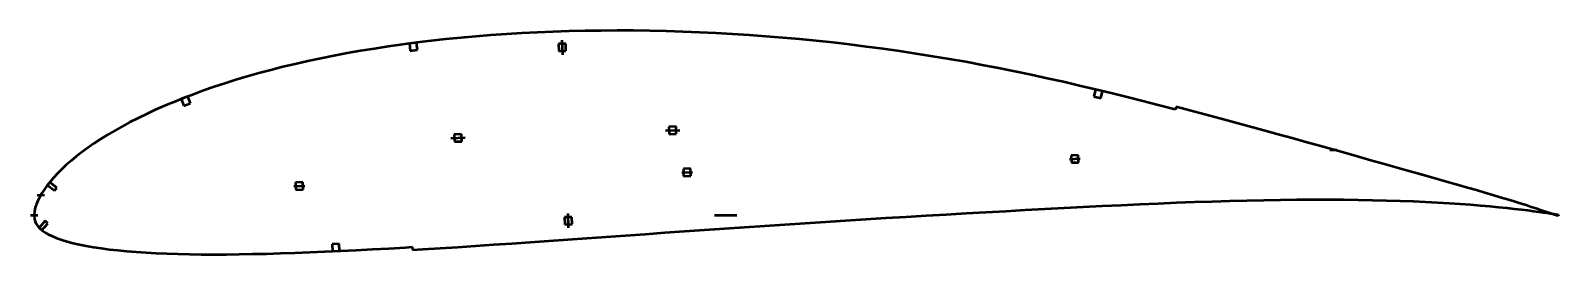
# Model space of a CAD drawing. Header units: metres. Extents: x -296 to 550, y -22 to 102.
import ezdxf

# ---------------------------------------------------------------- set-up
doc = ezdxf.new("R2010")
doc.units = ezdxf.units.M
for name, color, linetype, lineweight in [('FoilLayer', 1, 'Continuous', 50), ('StringerLayer', 1, 'Continuous', 50), ('SubLayer', 1, 'Continuous', 50)]:
    doc.layers.add(name, color=color, linetype=linetype, lineweight=lineweight)

msp = doc.modelspace()

# ---------------------------------------------------------------- linework, layer by layer
at = {"layer": 'FoilLayer'}
for p, q in [((-6.71, 101.68), (-15.42, 101.32)), ((2.09, 101.96), (-6.71, 101.68)), ((10.94, 102.15), (2.09, 101.96)), ((19.87, 102.28), (10.94, 102.15)), ((28.84, 102.34), (19.87, 102.28)), ((37.85, 102.3), (28.84, 102.34)), ((46.91, 102.19), (37.85, 102.3)), ((56, 101.98), (46.91, 102.19)), ((65.14, 101.7), (56, 101.98)), ((74.32, 101.35), (65.14, 101.7)), ((-98.12, 93.48), (-105.84, 92.31)), ((-90.27, 94.59), (-98.12, 93.48)), ((-82.32, 95.64), (-90.27, 94.59)), ((-74.28, 96.62), (-82.32, 95.64)), ((-66.13, 97.53), (-74.28, 96.62)), ((-57.91, 98.35), (-66.13, 97.53)), ((-49.59, 99.09), (-57.91, 98.35)), ((-41.17, 99.75), (-49.59, 99.09)), ((-32.65, 100.35), (-41.17, 99.75)), ((-24.07, 100.88), (-32.65, 100.35)), ((-15.42, 101.32), (-24.07, 100.88)), ((83.53, 100.92), (74.32, 101.35)), ((92.75, 100.4), (83.53, 100.92)), ((101.98, 99.8), (92.75, 100.4)), ((111.24, 99.12), (101.98, 99.8)), ((120.52, 98.36), (111.24, 99.12)), ((129.8, 97.53), (120.52, 98.36)), ((139.08, 96.62), (129.8, 97.53)), ((148.35, 95.64), (139.08, 96.62)), ((157.61, 94.57), (148.35, 95.64)), ((166.87, 93.42), (157.61, 94.57)), ((176.1, 92.19), (166.87, 93.42)), ((-142.68, 85.36), (-149.66, 83.79)), ((-135.55, 86.88), (-142.68, 85.36)), ((-128.3, 88.34), (-135.55, 86.88)), ((-120.93, 89.73), (-128.3, 88.34)), ((-113.44, 91.06), (-120.93, 89.73)), ((-105.84, 92.31), (-113.44, 91.06)), ((185.33, 90.89), (176.1, 92.19)), ((194.55, 89.52), (185.33, 90.89)), ((203.72, 88.06), (194.55, 89.52)), ((212.88, 86.53), (203.72, 88.06)), ((221.99, 84.93), (212.88, 86.53)), ((231.1, 83.24), (221.99, 84.93)), ((-176.2, 76.86), (-182.48, 75)), ((-169.76, 78.69), (-176.2, 76.86)), ((-163.2, 80.46), (-169.76, 78.69)), ((-156.49, 82.16), (-163.2, 80.46)), ((-149.66, 83.79), (-156.49, 82.16)), ((240.16, 81.49), (231.1, 83.24)), ((249.2, 79.69), (240.16, 81.49)), ((258.18, 77.82), (249.2, 79.69)), ((267.12, 75.87), (258.18, 77.82)), ((-200.42, 69.08), (-206.09, 67.01)), ((-194.59, 71.1), (-200.42, 69.08)), ((-188.62, 73.08), (-194.59, 71.1)), ((-182.48, 75), (-188.62, 73.08)), ((276.03, 73.85), (267.12, 75.87)), ((284.92, 71.79), (276.03, 73.85)), ((293.78, 69.68), (284.92, 71.79)), ((302.6, 67.57), (293.78, 69.68)), ((-222.17, 60.57), (-227.19, 58.36)), ((-216.98, 62.75), (-222.17, 60.57)), ((-211.62, 64.9), (-216.98, 62.75)), ((-206.09, 67.01), (-211.62, 64.9)), ((311.36, 65.43), (302.6, 67.57)), ((320.04, 63.26), (311.36, 65.43)), ((328.65, 61.07), (320.04, 63.26)), ((337.19, 58.86), (328.65, 61.07)), ((338.55, 60.11), (338.16, 58.61)), ((346.06, 58.14), (338.55, 60.11)), ((-241.26, 51.52), (-245.61, 49.2)), ((-236.73, 53.83), (-241.26, 51.52)), ((-232.04, 56.11), (-236.73, 53.83)), ((-227.19, 58.36), (-232.04, 56.11)), ((338.16, 58.61), (337.19, 58.86)), ((354.45, 55.91), (346.06, 58.14)), ((362.75, 53.69), (354.45, 55.91)), ((370.96, 51.44), (362.75, 53.69)), ((379.08, 49.22), (370.96, 51.44)), ((-253.76, 44.52), (-257.56, 42.16)), ((-249.79, 46.86), (-253.76, 44.52)), ((-245.61, 49.2), (-249.79, 46.86)), ((387.1, 47.01), (379.08, 49.22)), ((395, 44.84), (387.1, 47.01)), ((402.77, 42.69), (395, 44.84)), ((410.41, 40.55), (402.77, 42.69)), ((-267.92, 34.98), (-271, 32.6)), ((-264.64, 37.37), (-267.92, 34.98)), ((-261.18, 39.77), (-264.64, 37.37)), ((-257.56, 42.16), (-261.18, 39.77)), ((417.92, 38.45), (410.41, 40.55)), ((425.29, 36.38), (417.92, 38.45)), ((432.52, 34.36), (425.29, 36.38)), ((439.58, 32.38), (432.52, 34.36)), ((-279.08, 25.51), (-281.41, 23.16)), ((-276.57, 27.87), (-279.08, 25.51)), ((-273.88, 30.24), (-276.57, 27.87)), ((-271, 32.6), (-273.88, 30.24)), ((446.47, 30.43), (439.58, 32.38)), ((453.2, 28.53), (446.47, 30.43)), ((459.75, 26.68), (453.2, 28.53)), ((466.12, 24.88), (459.75, 26.68)), ((-285.51, 18.56), (-287.28, 16.31)), ((-283.56, 20.84), (-285.51, 18.56)), ((-281.41, 23.16), (-283.56, 20.84)), ((472.3, 23.14), (466.12, 24.88)), ((478.27, 21.45), (472.3, 23.14)), ((484.03, 19.81), (478.27, 21.45)), ((489.6, 18.24), (484.03, 19.81)), ((494.94, 16.71), (489.6, 18.24)), ((-291.4, 9.9), (-292.36, 7.96)), ((-290.22, 12), (-291.4, 9.9)), ((-288.85, 14.13), (-290.22, 12)), ((-287.28, 16.31), (-288.85, 14.13)), ((377.78, 8.27), (387.19, 8.47)), ((387.19, 8.47), (396.41, 8.6)), ((396.41, 8.6), (405.42, 8.68)), ((405.42, 8.68), (414.24, 8.74)), ((414.24, 8.74), (422.88, 8.75)), ((422.88, 8.75), (431.31, 8.69)), ((431.31, 8.69), (439.5, 8.58)), ((439.5, 8.58), (447.44, 8.43)), ((500.05, 15.26), (494.94, 16.71)), ((504.94, 13.85), (500.05, 15.26)), ((509.58, 12.5), (504.94, 13.85)), ((513.99, 11.19), (509.58, 12.5)), ((518.17, 9.95), (513.99, 11.19)), ((522.1, 8.76), (518.17, 9.95)), ((525.8, 7.62), (522.1, 8.76)), ((-294.33, 0.25), (-294.34, -0.22)), ((-294.13, 2.28), (-294.33, 0.25)), ((-293.73, 4.29), (-294.13, 2.28)), ((-293.17, 5.86), (-293.73, 4.29)), ((-292.36, 7.96), (-293.17, 5.86)), ((200.04, -0.16), (211.11, 0.48)), ((211.11, 0.48), (222.14, 1.14)), ((222.14, 1.14), (233.14, 1.77)), ((233.14, 1.77), (244.09, 2.37)), ((244.09, 2.37), (254.94, 2.95)), ((254.94, 2.95), (265.71, 3.52)), ((265.71, 3.52), (276.41, 4.11)), ((276.41, 4.11), (287.05, 4.66)), ((287.05, 4.66), (297.6, 5.17)), ((297.6, 5.17), (308.03, 5.65)), ((308.03, 5.65), (318.34, 6.13)), ((318.34, 6.13), (328.57, 6.6)), ((328.57, 6.6), (338.69, 7.02)), ((338.69, 7.02), (348.68, 7.38)), ((348.68, 7.38), (358.53, 7.71)), ((358.53, 7.71), (368.21, 8.01)), ((368.21, 8.01), (377.78, 8.27)), ((447.44, 8.43), (455.14, 8.26)), ((455.14, 8.26), (462.62, 8.04)), ((462.62, 8.04), (469.82, 7.76)), ((469.82, 7.76), (476.75, 7.45)), ((476.75, 7.45), (483.4, 7.13)), ((483.4, 7.13), (489.79, 6.77)), ((489.79, 6.77), (495.9, 6.38)), ((495.9, 6.38), (501.69, 5.94)), ((501.69, 5.94), (507.17, 5.49)), ((507.17, 5.49), (512.33, 5.05)), ((512.33, 5.05), (517.2, 4.6)), ((517.2, 4.6), (521.74, 4.14)), ((521.74, 4.14), (525.96, 3.67)), ((529.24, 6.56), (525.8, 7.62)), ((525.96, 3.67), (529.85, 3.22)), ((532.44, 5.55), (529.24, 6.56)), ((529.85, 3.22), (533.39, 2.77)), ((535.39, 4.6), (532.44, 5.55)), ((533.39, 2.77), (536.6, 2.34)), ((538.08, 3.73), (535.39, 4.6)), ((536.6, 2.34), (539.46, 1.95)), ((540.51, 2.92), (538.08, 3.73)), ((539.46, 1.95), (542.01, 1.6)), ((542.7, 2.19), (540.51, 2.92)), ((542.01, 1.6), (544.2, 1.28)), ((544.61, 1.55), (542.7, 2.19)), ((544.2, 1.28), (546.07, 1.01)), ((546.26, 0.98), (544.61, 1.55)), ((546.07, 1.01), (547.61, 0.78)), ((547.63, 0.51), (546.26, 0.98)), ((547.61, 0.78), (548.82, 0.6)), ((548.72, 0.13), (547.63, 0.51)), ((549.52, -0.15), (548.72, 0.13)), ((548.82, 0.6), (549.68, 0.46)), ((549.68, 0.46), (550.23, 0.38)), ((550.41, 0.35), (550.18, -0.38)), ((550.23, 0.38), (550.41, 0.35)), ((-294.34, -0.22), (-294.16, -2.08)), ((-294.16, -2.08), (-293.76, -3.39)), ((-293.76, -3.39), (-293.14, -4.67)), ((-293.14, -4.67), (-292.27, -5.95)), ((-292.27, -5.95), (-291.18, -7.19)), ((-291.18, -7.19), (-289.84, -8.39)), ((-289.84, -8.39), (-288.27, -9.53)), ((66.16, -8.83), (77.21, -8.07)), ((77.21, -8.07), (88.29, -7.32)), ((88.29, -7.32), (99.4, -6.57)), ((99.4, -6.57), (110.53, -5.81)), ((110.53, -5.81), (121.73, -5.05)), ((121.73, -5.05), (132.95, -4.31)), ((132.95, -4.31), (144.16, -3.61)), ((144.16, -3.61), (155.35, -2.9)), ((155.35, -2.9), (166.53, -2.18)), ((166.53, -2.18), (177.73, -1.48)), ((177.73, -1.48), (188.9, -0.81)), ((188.9, -0.81), (200.04, -0.16)), ((550.02, -0.32), (549.52, -0.15)), ((550.18, -0.38), (550.02, -0.32)), ((-288.27, -9.53), (-286.43, -10.6)), ((-286.43, -10.6), (-284.25, -11.62)), ((-284.25, -11.62), (-281.75, -12.62)), ((-281.75, -12.62), (-278.98, -13.59)), ((-278.98, -13.59), (-276.01, -14.52)), ((-276.01, -14.52), (-272.78, -15.38)), ((-272.78, -15.38), (-269.29, -16.16)), ((-269.29, -16.16), (-265.52, -16.9)), ((-265.52, -16.9), (-261.48, -17.61)), ((-59.68, -17.57), (-49.82, -16.9)), ((-49.82, -16.9), (-39.82, -16.21)), ((-39.82, -16.21), (-29.66, -15.53)), ((-29.66, -15.53), (-19.4, -14.85)), ((-19.4, -14.85), (-9.05, -14.13)), ((-9.05, -14.13), (1.42, -13.39)), ((1.42, -13.39), (12, -12.63)), ((12, -12.63), (22.69, -11.88)), ((22.69, -11.88), (33.46, -11.14)), ((33.46, -11.14), (44.28, -10.39)), ((44.28, -10.39), (55.17, -9.61)), ((55.17, -9.61), (66.16, -8.83)), ((-261.48, -17.61), (-257.24, -18.27)), ((-257.24, -18.27), (-252.76, -18.86)), ((-252.76, -18.86), (-248.03, -19.37)), ((-248.03, -19.37), (-243.03, -19.83)), ((-243.03, -19.83), (-237.79, -20.25)), ((-237.79, -20.25), (-232.33, -20.64)), ((-232.33, -20.64), (-226.67, -20.96)), ((-226.67, -20.96), (-220.78, -21.21)), ((-220.78, -21.21), (-214.66, -21.39)), ((-214.66, -21.39), (-208.28, -21.53)), ((-208.28, -21.53), (-201.7, -21.63)), ((-201.7, -21.63), (-194.92, -21.67)), ((-194.92, -21.67), (-187.95, -21.65)), ((-187.95, -21.65), (-180.74, -21.56)), ((-180.74, -21.56), (-173.29, -21.42)), ((-173.29, -21.42), (-165.64, -21.26)), ((-165.64, -21.26), (-157.82, -21.06)), ((-157.82, -21.06), (-149.82, -20.79)), ((-149.82, -20.79), (-141.61, -20.46)), ((-141.61, -20.46), (-133.19, -20.09)), ((-133.19, -20.09), (-124.57, -19.71)), ((-124.57, -19.71), (-115.81, -19.3)), ((-115.81, -19.3), (-106.9, -18.84)), ((-106.9, -18.84), (-97.8, -18.32)), ((-97.8, -18.32), (-88.52, -17.77)), ((-88.52, -17.77), (-84.78, -17.54)), ((-84.78, -17.54), (-84.69, -19.09)), ((-84.69, -19.09), (-78.97, -18.75)), ((-78.97, -18.75), (-69.39, -18.18)), ((-69.39, -18.18), (-59.68, -17.57))]:
    msp.add_line(p, q, dxfattribs=at)
at = {"layer": 'StringerLayer'}
for p, q in [((-82.42, 95.63), (-86.39, 95.11)), ((-86.39, 95.11), (-85.87, 91.14)), ((-81.9, 91.66), (-82.42, 95.63)), ((-85.87, 91.14), (-81.9, 91.66)), ((293.92, 69.65), (292.99, 65.76)), ((297.81, 68.72), (293.92, 69.65)), ((296.88, 64.83), (297.81, 68.72)), ((-209.08, 65.86), (-212.82, 64.44)), ((-212.82, 64.44), (-211.39, 60.7)), ((-211.39, 60.7), (-207.65, 62.13)), ((-207.65, 62.13), (-209.08, 65.86)), ((292.99, 65.76), (296.88, 64.83)), ((-285.68, 18.35), (-286.91, 16.78)), ((-281.74, 15.27), (-285.68, 18.35)), ((-286.91, 16.78), (-282.98, 13.69)), ((-282.98, 13.69), (-281.74, 15.27)), ((-288.2, -3.15), (-291.52, -6.89)), ((-291.52, -6.89), (-290.02, -8.21)), ((-290.02, -8.21), (-286.71, -4.47)), ((-286.71, -4.47), (-288.2, -3.15)), ((-125.27, -15.74), (-129.26, -15.91)), ((-129.26, -15.91), (-129.09, -19.91)), ((-125.09, -19.73), (-125.27, -15.74)), ((-129.09, -19.91), (-125.09, -19.73))]:
    msp.add_line(p, q, dxfattribs=at)
at = {"layer": 'SubLayer'}
for p, q in [((0.25, 95.05), (-3.74, 94.91)), ((-3.74, 94.91), (-3.61, 90.91)), ((-1.82, 96.98), (-1.54, 88.98)), ((0.39, 91.05), (0.25, 95.05)), ((-3.61, 90.91), (0.39, 91.05)), ((-63.46, 42.76), (-55.47, 43.04)), ((-57.53, 44.97), (-61.53, 44.83)), ((-61.53, 44.83), (-61.39, 40.83)), ((-57.4, 40.97), (-57.53, 44.97)), ((55.47, 46.91), (63.46, 47.19)), ((61.39, 49.12), (57.4, 48.98)), ((57.4, 48.98), (57.53, 44.99)), ((57.53, 44.99), (61.53, 45.12)), ((61.53, 45.12), (61.39, 49.12)), ((-61.39, 40.83), (-57.4, 40.97)), ((423.67, 36.21), (427.67, 36.35)), ((69.44, 25.84), (65.45, 25.7)), ((65.45, 25.7), (65.59, 21.7)), ((69.58, 21.84), (69.44, 25.84)), ((279.41, 31.17), (285.4, 31.38)), ((284.33, 33.34), (280.34, 33.2)), ((280.34, 33.2), (280.48, 29.2)), ((280.48, 29.2), (284.47, 29.34)), ((284.47, 29.34), (284.33, 33.34)), ((-145.45, 18.33), (-149.44, 18.19)), ((-149.44, 18.19), (-149.31, 14.2)), ((-145.31, 14.34), (-145.45, 18.33)), ((64.52, 23.66), (70.51, 23.87)), ((65.59, 21.7), (69.58, 21.84)), ((473.5, 22.28), (473.78, 23.24)), ((-292.64, 11.19), (-288.64, 11.33)), ((-150.37, 16.16), (-144.38, 16.37)), ((-149.31, 14.2), (-145.31, 14.34)), ((511.95, 11.28), (512.25, 12.23)), ((-296.33, 0), (-292.33, 0)), ((1.82, -7.02), (1.54, 0.97)), ((82.67, 0), (95.13, 0)), ((470.66, 7.23), (470.76, 8.22)), ((510.61, 4.69), (510.74, 5.69)), ((530.5, 2.63), (530.66, 3.62)), ((531.08, 5.45), (531.38, 6.41)), ((3.61, -0.96), (-0.39, -1.1)), ((-0.39, -1.1), (-0.25, -5.1)), ((-0.25, -5.1), (3.74, -4.96)), ((3.74, -4.96), (3.61, -0.96))]:
    msp.add_line(p, q, dxfattribs=at)

doc.saveas('drawing.dxf')
